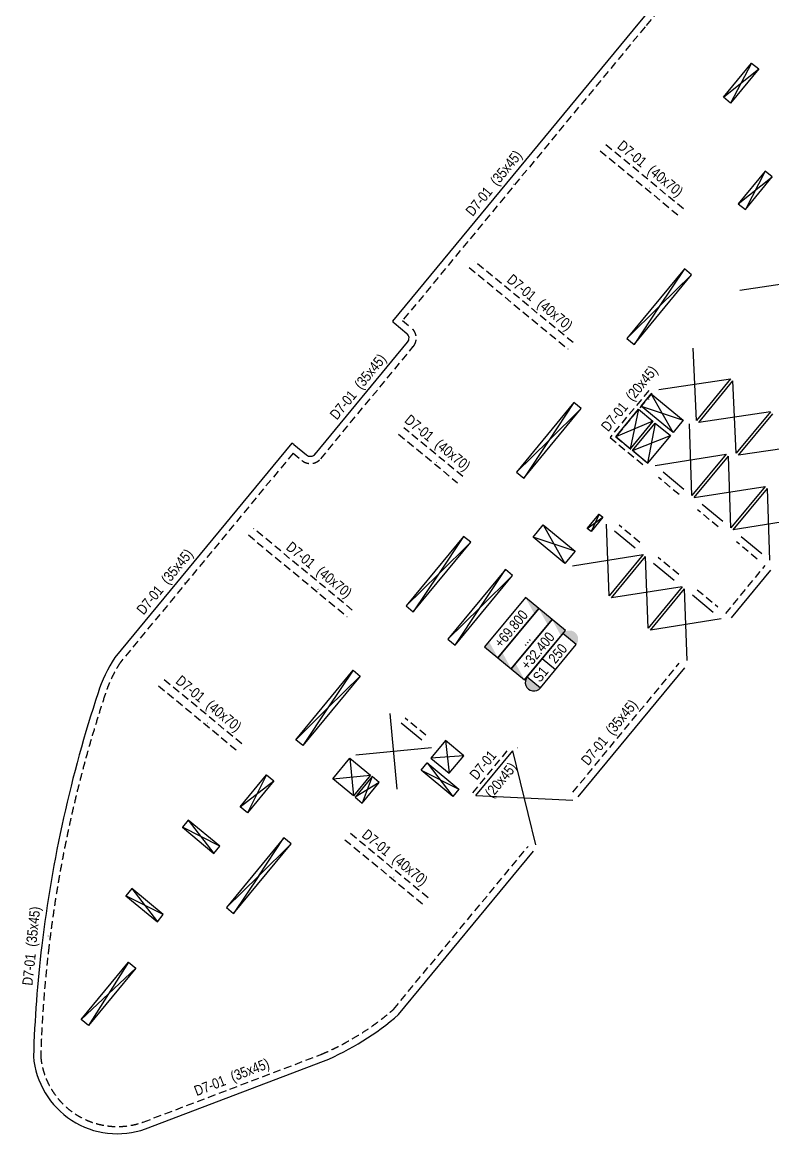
# Model space of a CAD drawing. Header units: millimetres. Extents: x 5400 to 3023951, y -127214 to 225084.
# Drawn here: x 1707965 to 1744324, y 14724 to 68551 of the extents above; entities that cross this region are included whole.
import ezdxf
from ezdxf.enums import TextEntityAlignment as Align

# ---------------------------------------------------------------- set-up
doc = ezdxf.new("R2010")
doc.units = ezdxf.units.MM
doc.header["$LTSCALE"] = 100
doc.linetypes.add('HIDDEN', pattern=[0.375, 0.25, -0.125])
for name, color, linetype in [('ccu11-Manh', 8, 'Continuous'), ('ccu11-Thay', 7, 'Continuous'), ('ccu12-Chidan', 9, 'Continuous'), ('ccu12-Khuat', 9, 'HIDDEN'), ('ccu12-Lomo', 2, 'Continuous'), ('ccu12-Text', 31, 'Continuous'), ('ccu12-Thay', 7, 'Continuous'), ('Xref_NT1+NT2_MBDV Cot vach_220729$0$ccu12-Thay', 7, 'Continuous')]:
    doc.layers.add(name, color=color, linetype=linetype)
doc.layers.add('ccu12-Tencaukien', color=9, linetype='Continuous', lineweight=15)
doc.layers.add('KC-Tencaukien', color=9, linetype='Continuous', lineweight=15)
doc.styles.add('Arial Narrow', font='ARIALN.TTF')

# ---------------------------------------------------------------- blocks, each defined once
blk = doc.blocks.new('*U4')
at = {"layer": 'ccu12-Tencaukien', "color": 8, "ltscale": 10000}
blk.add_line((361, -155), (354, -155), dxfattribs=at)
at = {"layer": 'ccu12-Text', "color": 2, "style": 'Arial Narrow', "width": 0.8}
blk.add_attdef('SH', text='', height=300, dxfattribs=at).set_placement((276, 6), align=Align.BOTTOM_RIGHT)
at = {"layer": 'ccu12-Text', "color": 31, "style": 'Arial Narrow', "width": 0.8}
for tag, p in [('(', (508, -75)), ('KT', (633, -75)), (')', (963, -75))]:
    blk.add_attdef(tag, text='', height=250, dxfattribs=at).set_placement(p, align=Align.BOTTOM_LEFT)
blk = doc.blocks.new('ccu11-cmb-flat-8')
at = {"layer": 'ccu12-Chidan', "color": 7}
blk.add_lwpolyline([(0, 0), (1550, 0), (1550, 419), (0, 419)], close=True, dxfattribs=at)
at = {"layer": 'ccu12-Chidan'}
for points in [[(0, 0), (166, 419), (0, 419)], [(1550, 419), (1383, 0), (1550, 0)]]:
    blk.add_solid(points, dxfattribs=at)
at = {"layer": 'ccu12-Chidan', "color": 31, "style": 'Arial Narrow', "width": 0.8}
blk.add_attdef('+100.00', text='', height=250, dxfattribs=at).set_placement((745, 206), align=Align.MIDDLE_CENTER)
blk = doc.blocks.new('ccu11-chieudaysan-flat-2')
at = {"layer": 'ccu12-Chidan'}
for points in [[(-569, 0), (-569, 419, 1)], [(788, 419), (788, 0, 1)]]:
    blk.add_hatch(color=8, dxfattribs=at).paths.add_polyline_path(points)
at = {"layer": 'ccu12-Chidan', "color": 7}
blk.add_line((0, 0), (0, 419), dxfattribs=at)
blk.add_lwpolyline([(-569, 0), (788, 0), (788, 419), (-569, 419)], close=True, dxfattribs=at)
blk.add_arc((-569, 209), 209, 90, 270.0001, dxfattribs=at)
at = {"layer": 'ccu12-Chidan', "color": 31, "style": 'Arial Narrow', "width": 0.7}
for tag, p in [('S00', (-488, 209)), ('200', (100, 209))]:
    blk.add_attdef(tag, text='', height=250, dxfattribs=at).set_placement(p, align=Align.MIDDLE_LEFT)
blk = doc.blocks.new('Lomo T8')
at = {"layer": 'ccu11-Manh', "ltscale": 5}
for p, q in [((23048, 53591), (24760, 54962)), ((24415, 55246), (23395, 53305)), ((23764, 48438), (25417, 49732)), ((25070, 50018), (24111, 48151)), ((20606, 37361), (19556, 39227)), ((18938, 38479), (18531, 36573)), ((19065, 38633), (21096, 37955)), ((19632, 37906), (17837, 37146)), ((19748, 37811), (19378, 35874)), ((18647, 36478), (20479, 37207)), ((14319, 32887), (15366, 31017)), ((15860, 31614, 0), (13826, 32289)), ((9580, 22436), (9767, 20855)), ((4951, 21590), (5127, 19761)), ((10467, 21704), (8880, 21588)), ((8402, 21010), (10231, 20083)), ((8689, 21357), (9944, 19736)), ((-357, 19230, 0), (1264, 20485)), ((917, 20772), (-10, 18943, 0)), ((4125, 20589), (5954, 20762)), ((6031, 20698), (5550, 19410)), ((6378, 20412), (5204, 19697)), ((-2874, 18585), (-1634, 16977)), ((-1347, 17324), (-3160, 18238)), ((540, 15895), (1758, 17723)), ((2105, 17436), (540, 15895)), ((-5612, 15269), (-4372, 13661)), ((-4085, 14008), (-5898, 14922)), ((-8062, 8926, 0), (-5421, 11418, 0)), ((-5767, 11704, 0), (-7715, 8639))]:
    blk.add_line(p, q, dxfattribs=at)
at = {"layer": 'ccu11-Manh', "ltscale": 0.5}
for p, q in [((17023, 33409, 0), (16640, 32558, 0)), ((16450, 32716, 0), (17213, 33253, 0))]:
    blk.add_line(p, q, dxfattribs=at)
at = {"layer": 'ccu11-Manh', "ltscale": 5, "elevation": 0}
for points in [[(21156, 45280), (19939, 43452), (21503, 44993)], [(18374, 41910), (19938, 43452), (18721, 41624)], [(15807, 38803), (14590, 36975), (16154, 38516)], [(13025, 35434), (14590, 36975), (13372, 35147)], [(10459, 32326), (9241, 30498), (10806, 32039)], [(12835, 30429), (11270, 28888), (12488, 30715)], [(7676, 28957), (9241, 30498), (8023, 28670)], [(10052, 27060), (11270, 28887), (9705, 27346)], [(5110, 25849), (3892, 24021), (5457, 25563)], [(2327, 22480), (3892, 24021), (2674, 22193)], [(-1024, 14354), (540, 15895), (-677, 14068)]]:
    blk.add_lwpolyline(points, dxfattribs=at)
at = {"layer": 'ccu12-Lomo', "ltscale": 0.5, "elevation": 0}
for points in [[(23395, 53305), (23048, 53591), (24415, 55246), (24760, 54962), (23395, 53305)], [(25417, 49732), (25070, 50018), (23765, 48438), (24111, 48151), (25417, 49732)], [(21503, 44993), (21156, 45280), (18374, 41910), (18721, 41624), (21503, 44993)], [(16154, 38516), (15807, 38803), (13025, 35434), (13372, 35147), (16154, 38516)], [(10806, 32039), (10459, 32326), (7676, 28957), (8023, 28670), (10806, 32039)], [(12835, 30429), (12488, 30716), (9705, 27347), (10052, 27060), (12835, 30429)], [(2674, 22193), (2327, 22480), (5110, 25849), (5457, 25563), (2674, 22193)], [(4125, 20589), (4951, 21590), (5954, 20762), (5127, 19761), (4124, 20588)], [(8402, 21010), (8689, 21357), (10231, 20083), (9944, 19736), (8402, 21010)], [(-10, 18943), (-357, 19230), (917, 20772), (1264, 20485), (-10, 18943)], [(5204, 19697), (5550, 19410), (6378, 20411), (6031, 20699), (5203, 19698)], [(-1634, 16977), (-1347, 17324), (-2874, 18584), (-3160, 18238), (-1634, 16977)], [(-677, 14068), (2105, 17436), (1758, 17723), (-1024, 14354), (-677, 14068)], [(-4372, 13661), (-4085, 14008), (-5612, 15269), (-5898, 14922), (-4372, 13661)]]:
    blk.add_lwpolyline(points, dxfattribs=at)
for points in [[(19556, 39227), (21096, 37955), (20606, 37361), (19065, 38633)], [(18938, 38479), (19632, 37906), (18531, 36573), (17837, 37146)], [(19748, 37811), (20479, 37207), (19378, 35874), (18647, 36478)], [(14319, 32887), (15860, 31614), (15366, 31017), (13826, 32289)], [(8880, 21588), (9767, 20855), (10467, 21704), (9580, 22436)]]:
    blk.add_lwpolyline(points, close=True, dxfattribs=at)
at = {"layer": 'ccu12-Lomo', "elevation": 0}
for points in [[(17023, 33409), (17213, 33253), (16640, 32558), (16450, 32716), (17023, 33409)], [(-5421, 11418), (-7715, 8639), (-8062, 8926), (-5767, 11704), (-5421, 11418)]]:
    blk.add_lwpolyline(points, dxfattribs=at)
blk = doc.blocks.new('*U15')
at = {"layer": 'ccu12-Tencaukien', "color": 8, "ltscale": 10000}
blk.add_line((361, -155), (354, -155), dxfattribs=at)
at = {"layer": 'ccu12-Text', "color": 2, "style": 'Arial Narrow', "width": 0.8}
blk.add_attdef('SH', text='', height=300, dxfattribs=at).set_placement((276, 6), align=Align.BOTTOM_RIGHT)
at = {"layer": 'ccu12-Text', "color": 31, "style": 'Arial Narrow', "width": 0.8}
for tag, p in [('(', (508, -75)), ('KT', (633, -75)), (')', (963, -75))]:
    blk.add_attdef(tag, text='', height=250, dxfattribs=at).set_placement(p, align=Align.BOTTOM_LEFT)

msp = doc.modelspace()

# ---------------------------------------------------------------- linework, layer by layer
at = {"layer": 'ccu11-Manh', "ltscale": 0.5}
for p, q in [((1742721.4, 55579.6, 0), (1746190.5, 56086.7, 0)), ((1740625.5, 49269.5, 0), (1740467.6, 52772)), ((1738812, 50767.3), (1742281.1, 51274.3)), ((1742553.2, 47677.6, 0), (1742396.8, 51178.8)), ((1744208.8, 49682.4), (1740741.2, 49174)), ((1740403.3, 45627.2), (1740285.4, 49096.5)), ((1746134.8, 48091.8), (1742668.8, 47582.1)), ((1738629.8, 47091.7), (1742058.9, 47631.9, 0)), ((1742292.3, 44067.1), (1742174.5, 47536.4, 0)), ((1740518.9, 45531.7, 0), (1743947.9, 46071.9, 0)), ((1744181.4, 42507), (1744063.6, 45976.3, 0)), ((1736391.6, 40769.5), (1736273.8, 44238.8)), ((1745837, 44511.8), (1742408, 43971.6, 0)), ((1734618.2, 42234.1), (1738047.2, 42774.3, 0)), ((1738280.7, 39209.5, 0), (1738162.9, 42678.8, 0)), ((1739936.3, 41214.2, 0), (1736507.3, 40674, 0)), ((1740169.8, 37649.4), (1740052, 41118.7, 0)), ((1741825.4, 39654.1), (1738396.4, 39113.9)), ((1726132.5, 31409.2), (1725783.4, 35069.5)), ((1727788.1, 33414), (1724127.8, 33064.8)), ((1732853.7, 28711.8), (1731729.8, 33271.4)), ((1729946.8, 31112.4), (1734636.6, 30870.8))]:
    msp.add_line(p, q, dxfattribs=at)
at = {"layer": 'ccu11-Thay'}
for p, q in [((1742281.1, 51274.3), (1740625.5, 49269.5, 0)), ((1740741.2, 49174), (1742396.8, 51178.8)), ((1744208.8, 49682.4), (1742553.2, 47677.6, 0)), ((1742668.8, 47582.1), (1744324.4, 49586.8)), ((1742058.9, 47631.9, 0), (1740403.3, 45627.2)), ((1740518.9, 45531.7, 0), (1742174.5, 47536.4, 0)), ((1743947.9, 46071.9, 0), (1742292.3, 44067.1)), ((1742408, 43971.6, 0), (1744063.6, 45976.3, 0)), ((1738047.2, 42774.3, 0), (1736391.6, 40769.5)), ((1736507.3, 40674, 0), (1738162.9, 42678.8, 0)), ((1739936.3, 41214.2, 0), (1738280.7, 39209.5, 0)), ((1738396.4, 39113.9), (1740052, 41118.7, 0))]:
    msp.add_line(p, q, dxfattribs=at)
at = {"layer": 'ccu11-Thay', "ltscale": 0.5}
for p, q in [((1739015.4, 46773.4), (1740017.7, 45945.6, 0)), ((1740904.4, 45213.3, 0), (1741906.8, 44385.5)), ((1736659.3, 43920.5), (1737661.7, 43092.7, 0)), ((1742793.5, 43653.2, 0), (1743795.9, 42825.4)), ((1738548.4, 42360.4, 0), (1739550.8, 41532.6, 0)), ((1741439.9, 39972.5), (1740437.5, 40800.3, 0)), ((1726323.1, 34623.8), (1727325.5, 33796))]:
    msp.add_line(p, q, dxfattribs=at)
at = {"layer": 'ccu12-Khuat', "ltscale": 15}
for p, q in [((1740002.3, 59511.1, 0), (1736224.1, 62631.3, 0)), ((1735969.4, 62322.9, 0), (1739747.6, 59202.7, 0)), ((1729618.2, 56673.8, 0), (1734398.8, 52725.8, 0)), ((1734653.5, 53034.3, 0), (1729872.9, 56982.2, 0)), ((1726391.5, 54105.5, 0), (1726817.5, 53753.6, 0)), ((1722426.5, 47415.7, 0), (1726907.1, 52841.3, 0)), ((1726197, 48605, 0), (1729049.9, 46249, 0)), ((1729304.6, 46557.4, 0), (1726451.7, 48913.4, 0)), ((1721086.3, 47683.3, 0), (1721513.3, 47330.7, 0)), ((1739794.9, 45675.7, 0), (1738792.5, 46503.5)), ((1741683.9, 44115.6), (1740681.6, 44943.4, 0)), ((1737884.6, 43362.5, 0), (1736882.2, 44190.3)), ((1718920.5, 43720.1, 0), (1723701.1, 39772.1, 0)), ((1723955.8, 40080.5, 0), (1719175.2, 44028.5, 0)), ((1743573, 42555.5), (1742570.7, 43383.3, 0)), ((1739773.6, 41802.5, 0), (1738771.3, 42630.2, 0)), ((1740660.4, 41070.2, 0), (1741662.7, 40242.4)), ((1718606.9, 33603.7, 0), (1714828.8, 36723.8, 0)), ((1714574.1, 36415.4, 0), (1718352.2, 33295.2, 0)), ((1727516.5, 34027.3), (1726514.1, 34855.1)), ((1729792.6, 31239.8), (1731575.5, 33398.8)), ((1727628.3, 26153.5), (1723850.1, 29273.6, 0)), ((1723595.4, 28965.2, 0), (1727373.6, 25845.1, 0))]:
    msp.add_line(p, q, dxfattribs=at)
at = {"layer": 'ccu12-Khuat', "ltscale": 15, "elevation": 0}
for points in [[(1764768.4, 54864.5, 0.3333055), (1763343.9, 61051.2), (1749048.2, 72857.1, 0.2787148), (1744397.4, 73898.7, 0.0632946), (1742255.8, 72746.6, 0.0533248), (1740589.4, 71280.1), (1738144.5, 68333.1), (1726391.5, 54105.5)], [(1721086.3, 47683.3), (1712734.6, 37573.1, 0.0707215), (1711971.7, 35963.7, 0.0503327), (1709261.6, 23797.3, 0.0220421), (1708859.5, 18482, 0.4909488), (1713822.1, 15288.2), (1722435.7, 18561.8, 0.07918), (1725948.8, 20743.4), (1732469.9, 28639.7)]]:
    msp.add_lwpolyline(points, format="xyb", dxfattribs=at)
for points in [[(1738319.2, 50720.3), (1736440.8, 48445.6), (1738137.1, 47044.7)], [(1738473.4, 50592.9), (1736722.3, 48472.5), (1738264.4, 47199)], [(1742048.7, 39923.6), (1743958.6, 42237.2)], [(1734634.9, 31261.3), (1734634.9, 31261.3), (1739791.6, 37507.8)]]:
    msp.add_lwpolyline(points, dxfattribs=at)
at = {"layer": 'ccu12-Khuat', "ltscale": 15}
for centre, start, end in [((1726403.6, 53252.4, 0), 319.88004, 50.44872), ((1721927.2, 47831.9, 0), 230.44893, 321.01761)]:
    msp.add_arc(centre, 650, start, end, dxfattribs=at)
at = {"layer": 'ccu12-Thay', "ltscale": 0.5}
for p, q in [((1722156.6, 47638.6, 0), (1726637.2, 53064.2, 0)), ((1729946.8, 31112.4), (1731729.8, 33271.4))]:
    msp.add_line(p, q, dxfattribs=at)
at = {"layer": 'ccu12-Thay', "ltscale": 0.5, "elevation": 0}
for points in [[(1765238, 55095.5, 0.3137277), (1763568.2, 61319.9), (1749280.9, 73118.9, 0.2784217), (1744278.9, 74228.1, 0.0634641), (1742053.2, 73032, 0.0535105), (1740325.5, 71510.3), (1737874.9, 68556.3), (1725910.2, 54072.4)], [(1721027.6, 48161.8), (1712453, 37781.8, 0.0713114), (1711638.5, 36070.7, 0.05032), (1708914.1, 23838.7, 0.022125), (1708509, 18472.9, 0.4928533), (1713942.8, 14959.7), (1722565.6, 18236.7, 0.0798424), (1726200.2, 20498.1), (1732739.8, 28416.8)]]:
    msp.add_lwpolyline(points, format="xyb", dxfattribs=at)
for points in [[(1742318.6, 39700.8), (1744228.4, 42014.3)], [(1734904.8, 31038.4), (1734904.8, 31038.4), (1740061.5, 37284.9)]]:
    msp.add_lwpolyline(points, dxfattribs=at)
at = {"layer": 'Xref_NT1+NT2_MBDV Cot vach_220729$0$ccu12-Thay', "ltscale": 1000}
for p, q in [((1725977.8, 53993.2, 0), (1726594.7, 53483.7, 0)), ((1721119.3, 48110, 0), (1721736.2, 47600.6, 0))]:
    msp.add_line(p, q, dxfattribs=at)
for centre, start, end in [((1726168.9, 54224.5, 0), 210.45023, 230.44883), ((1726403.6, 53252.4, 0), 319.88004, 50.44872), ((1720928.3, 47878.7, 0), 50.44883, 70.66245), ((1721927.2, 47831.9, 0), 230.44893, 321.01761)]:
    msp.add_arc(centre, 300, start, end, dxfattribs=at)

# ---------------------------------------------------------------- block references
at = {"layer": 'ccu12-Lomo'}
msp.add_blockref('Lomo T8', (1718885.1, 11326.3), dxfattribs=at)
at = {"layer": 'ccu12-Tencaukien'}
ref = msp.add_blockref('*U4', (1738021.6, 61146.9, 0), dxfattribs=dict(at, xscale=1.815893337873054, yscale=1.815893337873054, zscale=1.815893337873054, rotation=320.4488798636559))
ref.add_attrib('KT', '(40x70)', dxfattribs={"color": 31, "height": 500, "rotation": 320.44888, "style": 'Arial Narrow'}).set_placement((1738130, 61184, 0), align=Align.BOTTOM_LEFT)
ref.add_attrib('SH', 'D7-01', dxfattribs={"color": 2, "height": 500, "rotation": 320.44888, "style": 'Arial Narrow'}).set_placement((1737859.1, 61378, 0), align=Align.BOTTOM_RIGHT)
ref = msp.add_blockref('*U4', (1731125.8, 60386.2), dxfattribs=dict(at, xscale=1.815893337873054, yscale=1.815893337873054, zscale=1.815893337873054, rotation=50.44092590918682))
ref.add_attrib('KT', '(35x45)', dxfattribs={"color": 31, "height": 500, "rotation": 50.44093, "style": 'Arial Narrow'}).set_placement((1731088.8, 60494.7, 0), align=Align.BOTTOM_LEFT)
ref.add_attrib('SH', 'D7-01', dxfattribs={"color": 2, "height": 500, "rotation": 50.44093, "style": 'Arial Narrow'}).set_placement((1730894.7, 60223.8, 0), align=Align.BOTTOM_RIGHT)
ref = msp.add_blockref('*U4', (1732672.7, 54670.1, 0), dxfattribs=dict(at, xscale=1.815893337873054, yscale=1.815893337873054, zscale=1.815893337873054, rotation=320.4488798636559))
ref.add_attrib('KT', '(40x70)', dxfattribs={"color": 31, "height": 500, "rotation": 320.44888, "style": 'Arial Narrow'}).set_placement((1732781.2, 54707.1, 0), align=Align.BOTTOM_LEFT)
ref.add_attrib('SH', 'D7-01', dxfattribs={"color": 2, "height": 500, "rotation": 320.44888, "style": 'Arial Narrow'}).set_placement((1732510.3, 54901.2, 0), align=Align.BOTTOM_RIGHT)
ref = msp.add_blockref('*U4', (1724547.4, 50528.1, 0), dxfattribs=dict(at, xscale=1.815893337873054, yscale=1.815893337873054, zscale=1.815893337873054, rotation=50.44092590918682))
ref.add_attrib('KT', '(35x45)', dxfattribs={"color": 31, "height": 500, "rotation": 50.44093, "style": 'Arial Narrow'}).set_placement((1724510.3, 50636.6, 0), align=Align.BOTTOM_LEFT)
ref.add_attrib('SH', 'D7-01', dxfattribs={"color": 2, "height": 500, "rotation": 50.44093, "style": 'Arial Narrow'}).set_placement((1724316.2, 50365.7, 0), align=Align.BOTTOM_RIGHT)
ref = msp.add_blockref('*U15', (1737690.4, 49956.7), dxfattribs=dict(at, xscale=1.815893337873054, yscale=1.815893337873054, zscale=1.815893337873054, rotation=50.44092590918682))
ref.add_attrib('KT', '(20x45)', dxfattribs={"color": 31, "height": 500, "rotation": 50.44093, "style": 'Arial Narrow'}).set_placement((1737653.4, 50065.2, 0), align=Align.BOTTOM_LEFT)
ref.add_attrib('SH', 'D7-01', dxfattribs={"color": 2, "height": 500, "rotation": 50.44093, "style": 'Arial Narrow'}).set_placement((1737459.3, 49794.3, 0), align=Align.BOTTOM_RIGHT)
ref = msp.add_blockref('*U4', (1727714.9, 47870.3, 0), dxfattribs=dict(at, xscale=1.815893337873054, yscale=1.815893337873054, zscale=1.815893337873054, rotation=320.4488798636559))
ref.add_attrib('KT', '(40x70)', dxfattribs={"color": 31, "height": 500, "rotation": 320.44888, "style": 'Arial Narrow'}).set_placement((1727823.4, 47907.3, 0), align=Align.BOTTOM_LEFT)
ref.add_attrib('SH', 'D7-01', dxfattribs={"color": 2, "height": 500, "rotation": 320.44888, "style": 'Arial Narrow'}).set_placement((1727552.5, 48101.4, 0), align=Align.BOTTOM_RIGHT)
ref = msp.add_blockref('*U4', (1721975, 41716.3, 0), dxfattribs=dict(at, xscale=1.815893337873054, yscale=1.815893337873054, zscale=1.815893337873054, rotation=320.4488798636559))
ref.add_attrib('KT', '(40x70)', dxfattribs={"color": 31, "height": 500, "rotation": 320.44888, "style": 'Arial Narrow'}).set_placement((1722083.5, 41753.4, 0), align=Align.BOTTOM_LEFT)
ref.add_attrib('SH', 'D7-01', dxfattribs={"color": 2, "height": 500, "rotation": 320.44888, "style": 'Arial Narrow'}).set_placement((1721812.6, 41947.4, 0), align=Align.BOTTOM_RIGHT)
ref = msp.add_blockref('*U4', (1715185.5, 41084.2, 0), dxfattribs=dict(at, xscale=1.815893337873054, yscale=1.815893337873054, zscale=1.815893337873054, rotation=50.44092590918682))
ref.add_attrib('KT', '(35x45)', dxfattribs={"color": 31, "height": 500, "rotation": 50.44093, "style": 'Arial Narrow'}).set_placement((1715148.5, 41192.7, 0), align=Align.BOTTOM_LEFT)
ref.add_attrib('SH', 'D7-01', dxfattribs={"color": 2, "height": 500, "rotation": 50.44093, "style": 'Arial Narrow'}).set_placement((1714954.4, 40921.8, 0), align=Align.BOTTOM_RIGHT)
ref = msp.add_blockref('*U4', (1716626.2, 35239.4, 0), dxfattribs=dict(at, xscale=1.815893337873054, yscale=1.815893337873054, zscale=1.815893337873054, rotation=320.4488798636559))
ref.add_attrib('KT', '(40x70)', dxfattribs={"color": 31, "height": 500, "rotation": 320.44888, "style": 'Arial Narrow'}).set_placement((1716734.7, 35276.5, 0), align=Align.BOTTOM_LEFT)
ref.add_attrib('SH', 'D7-01', dxfattribs={"color": 2, "height": 500, "rotation": 320.44888, "style": 'Arial Narrow'}).set_placement((1716463.8, 35470.5, 0), align=Align.BOTTOM_RIGHT)
ref = msp.add_blockref('*U4', (1736719.8, 33786.9), dxfattribs=dict(at, xscale=1.815893337873054, yscale=1.815893337873054, zscale=1.815893337873054, rotation=50.44092590918682))
ref.add_attrib('KT', '(35x45)', dxfattribs={"color": 31, "height": 500, "rotation": 50.44093, "style": 'Arial Narrow'}).set_placement((1736682.8, 33895.4, 0), align=Align.BOTTOM_LEFT)
ref.add_attrib('SH', 'D7-01', dxfattribs={"color": 2, "height": 500, "rotation": 50.44093, "style": 'Arial Narrow'}).set_placement((1736488.7, 33624.5, 0), align=Align.BOTTOM_RIGHT)
ref = msp.add_blockref('*U4', (1731319.4, 33088.9), dxfattribs=dict(at, xscale=1.815893337873054, yscale=1.815893337873054, zscale=1.815893337873054, rotation=50.44092590918682))
ref.add_attrib('KT', '(20x45)', dxfattribs={"color": 31, "height": 500, "rotation": 50.44093, "style": 'Arial Narrow'}).set_placement((1730835.6, 30853.7, 0), align=Align.BOTTOM_LEFT)
ref.add_attrib('SH', 'D7-01', dxfattribs={"color": 2, "height": 500, "rotation": 50.44093, "style": 'Arial Narrow'}).set_placement((1731088.3, 32926.5, 0), align=Align.BOTTOM_RIGHT)
ref = msp.add_blockref('*U4', (1725647.5, 27789.3), dxfattribs=dict(at, xscale=1.815893337873054, yscale=1.815893337873054, zscale=1.815893337873054, rotation=320.4488798636559))
ref.add_attrib('KT', '(40x70)', dxfattribs={"color": 31, "height": 500, "rotation": 320.44888, "style": 'Arial Narrow'}).set_placement((1725756, 27826.3, 0), align=Align.BOTTOM_LEFT)
ref.add_attrib('SH', 'D7-01', dxfattribs={"color": 2, "height": 500, "rotation": 320.44888, "style": 'Arial Narrow'}).set_placement((1725485.1, 28020.4, 0), align=Align.BOTTOM_RIGHT)
ref = msp.add_blockref('*U4', (1708876.8, 23680.3, 0), dxfattribs=dict(at, xscale=1.815893337873054, yscale=1.815893337873054, zscale=1.815893337873054, rotation=83.86004537470342))
ref.add_attrib('KT', '(35x45)', dxfattribs={"color": 31, "height": 500, "rotation": 83.86005, "style": 'Arial Narrow'}).set_placement((1708786.2, 23750.5), align=Align.BOTTOM_LEFT)
ref.add_attrib('SH', 'D7-01', dxfattribs={"color": 2, "height": 500, "rotation": 83.86005, "style": 'Arial Narrow'}).set_placement((1708773.3, 23417.5), align=Align.BOTTOM_RIGHT)
ref = msp.add_blockref('*U4', (1718205.9, 16984.5, 0), dxfattribs=dict(at, xscale=1.815893337873054, yscale=1.815893337873054, zscale=1.815893337873054, rotation=20.80877027959538))
ref.add_attrib('KT', '(35x45)', dxfattribs={"color": 31, "height": 500, "rotation": 20.80877, "style": 'Arial Narrow'}).set_placement((1718227.4, 17097.1), align=Align.BOTTOM_LEFT)
ref.add_attrib('SH', 'D7-01', dxfattribs={"color": 2, "height": 500, "rotation": 20.80877, "style": 'Arial Narrow'}).set_placement((1717924.7, 16957.6), align=Align.BOTTOM_RIGHT)
at = {"layer": 'KC-Tencaukien'}
ref = msp.add_blockref('ccu11-cmb-flat-8', (1731012.9, 37769), dxfattribs=dict(at, xscale=1.999999999999999, yscale=1.999999999999999, zscale=1.999999999999999, rotation=50.44882673785607))
ref.add_attrib('+100.00', '+69.800', dxfattribs={"layer": 'ccu12-Chidan', "color": 31, "height": 500, "rotation": 50.44883, "style": 'Arial Narrow'}).set_placement((1731644.8, 39179.9), align=Align.MIDDLE_CENTER)
ref = msp.add_blockref('ccu11-cmb-flat-8', (1731659, 37235.5), dxfattribs=dict(at, xscale=1.999999999999999, yscale=1.999999999999999, zscale=1.999999999999999, rotation=50.44882673785607))
ref.add_attrib('+100.00', '...', dxfattribs={"layer": 'ccu12-Chidan', "color": 31, "height": 500, "rotation": 50.44883, "style": 'Arial Narrow'}).set_placement((1732290.9, 38646.4), align=Align.MIDDLE_CENTER)
ref = msp.add_blockref('ccu11-cmb-flat-8', (1732305, 36701.9), dxfattribs=dict(at, xscale=1.999999999999999, yscale=1.999999999999999, zscale=1.999999999999999, rotation=50.44882673785607))
ref.add_attrib('+100.00', '+32.400', dxfattribs={"layer": 'ccu12-Chidan', "color": 31, "height": 500, "rotation": 50.44883, "style": 'Arial Narrow'}).set_placement((1732937, 38112.8), align=Align.MIDDLE_CENTER)
ref = msp.add_blockref('ccu11-chieudaysan-flat-2', (1733798.5, 37194.4), dxfattribs=dict(at, xscale=1.999999999999999, yscale=1.999999999999999, zscale=1.999999999999999, rotation=50.44882673785607))
ref.add_attrib('S00', 'S1', dxfattribs={"layer": 'ccu12-Chidan', "color": 31, "height": 500, "rotation": 50.44883, "style": 'Arial Narrow'}).set_placement((1732854, 36708.7), align=Align.MIDDLE_LEFT)
ref.add_attrib('200', '250', dxfattribs={"layer": 'ccu12-Chidan', "color": 31, "height": 500, "rotation": 50.44883, "style": 'Arial Narrow'}).set_placement((1733602.9, 37615.4), align=Align.MIDDLE_LEFT)

doc.saveas('drawing.dxf')
